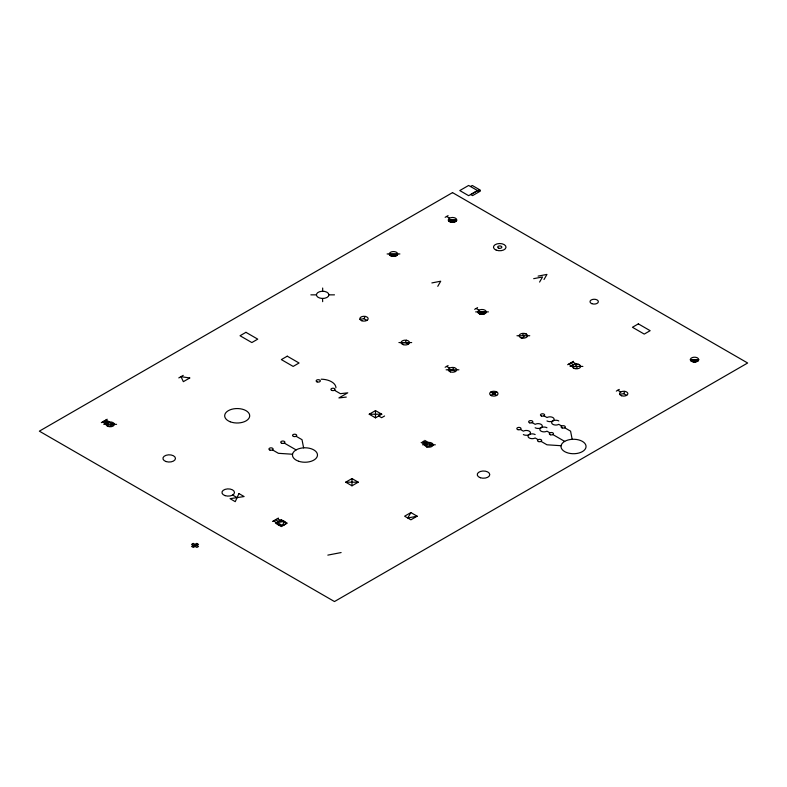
<?xml version="1.0" encoding="UTF-8"?>
<svg xmlns="http://www.w3.org/2000/svg" width="787" height="787" viewBox="0 0 787 787"><rect width="100%" height="100%" fill="white"/><g stroke="black" fill="none" stroke-linecap="round" stroke-linejoin="round"><path stroke-width="1.18" d="M375.488 417.838L375.488 410.598L381.764 414.218L375.488 417.838L369.221 414.218L375.488 410.598M359.964 319.335L363.988 318.705L365.089 316.384M401.281 343.191L405.305 342.561L406.407 340.23M448.501 370.451L452.525 369.821L453.627 367.499M619.674 394.307L623.697 393.677L624.799 391.346M437.769 286.33L440.72 281.215L431.866 282.927M539.587 282.071L542.538 276.955L533.684 278.667M544.014 279.513L546.965 274.407L538.111 276.109M410.883 512.573L407.755 518.003L417.159 516.193L410.883 512.573L404.616 516.193L410.883 519.813L417.159 516.193M470.508 186.509L472.279 185.486L480.306 190.12L478.535 191.143L468.639 185.447L459.785 190.562L468.639 195.678L477.493 190.562M445.147 217.32L448.098 215.618M101.326 422.639L107.229 419.235M178.797 377.917L183.223 375.36M474.659 309.33L477.611 307.628M445.147 367.263L448.098 365.562M384.587 415.989L381.636 417.69L378.685 415.989M272.499 521.466L278.401 518.062M490.891 395.379L496.794 391.975M345.709 482.185L351.976 478.565L358.252 482.185L351.976 485.805L345.709 482.185L358.252 482.185M567.624 364.706L573.526 361.302M616.319 391.119L619.271 389.417M327.835 555.12L341.115 552.563M346.28 397.081L338.902 397.937L347.756 392.821L340.377 393.677L334.475 390.263M449.692 221.649L455.476 221.58M448.915 221.088L456.214 221.019M448.354 220.016L456.696 220.016A4.171 2.41 0 0 0 450.705 217.714A4.171 2.41 0 0 0 450.184 221.875L454.699 221.934M448.501 220.517L456.549 220.517M448.669 220.803L456.381 220.803M449.249 221.373L455.801 221.373M451.138 222.15L453.912 222.15M387.106 253.955L399.894 253.955M389.378 254.339L397.622 254.339M389.545 254.722L397.455 254.722M389.84 255.116L397.16 255.116M390.293 255.5L396.707 255.5M390.991 255.883L396.009 255.883M392.329 256.267L394.671 256.267M310.865 294.85L316.413 294.85M328.927 294.85A6.257 3.61 0 0 0 319.542 291.721A6.257 3.61 0 0 0 319.542 297.978A6.257 3.61 0 0 0 328.927 294.85L334.475 294.85M475.643 311.888L488.432 311.888M477.916 312.272L486.159 312.272M478.083 312.655L485.992 312.655M478.378 313.049L485.697 313.049M478.83 313.433L485.245 313.433M479.529 313.816L484.546 313.816M480.867 314.2L483.208 314.2M516.961 335.744L529.749 335.744M398.911 342.561L411.699 342.561M690.356 359.6L698.699 359.6A4.171 2.41 0 0 1 692.442 361.686A4.171 2.41 0 0 1 692.442 357.514A4.171 2.41 0 0 1 698.699 359.6M690.406 359.984L698.649 359.984M690.573 360.367L698.482 360.367M690.868 360.751L698.187 360.751M691.32 361.135L697.735 361.135M692.019 361.528L697.036 361.528M693.357 361.912L695.698 361.912M570.083 366.417L582.872 366.417M446.131 369.821L458.919 369.821M369.221 414.218L381.764 414.218M103.786 424.341L116.574 424.341M422.521 444.793L435.309 444.793M448.393 220.232L456.637 220.301M561.101 445.717L546.965 444.793L541.062 441.379M292.548 454.237L278.401 453.312L272.499 449.898M446.623 216.474L449.574 218.176M572.543 361.872L576.241 364.007M476.135 308.484L479.086 310.186M570.575 363.004L573.526 364.706M617.795 390.263L620.746 391.975M623.697 393.677L626.649 395.379M568.607 364.145L572.297 366.27M544.014 415.821L546.965 417.533A4.171 2.41 0 0 1 552.868 417.533A4.171 2.41 0 0 1 552.868 420.937A4.171 2.41 0 0 0 552.868 424.341A4.171 2.41 0 0 0 558.77 424.341L561.721 426.052M564.673 427.754L570.575 431.158L572.169 439.323M363.988 318.705L366.939 320.407M405.305 342.561L408.256 344.263M446.623 366.417L449.574 368.119M452.525 369.821L455.476 371.523M492.859 393.107L494.826 394.248M490.773 392.044L496.676 395.448M532.209 422.639L535.16 424.341A4.171 2.41 0 0 1 541.062 424.341A4.171 2.41 0 0 1 541.062 427.754A4.171 2.41 0 0 0 541.062 431.158A4.171 2.41 0 0 0 546.965 431.158L549.916 432.86M552.868 434.572L564.673 441.379M520.404 429.456L523.355 431.158A4.171 2.41 0 0 1 529.258 431.158A4.171 2.41 0 0 1 529.258 434.572A4.171 2.41 0 0 0 529.258 437.975A4.171 2.41 0 0 0 535.16 437.975L538.111 439.677M424.734 440.386L428.236 442.412M423.504 441.104L426.495 442.825M422.403 441.743L425.413 443.484M421.173 442.451L424.764 444.527M296.109 436.273L302.011 439.677L303.615 447.842M284.304 443.091L296.109 449.898M277.418 518.623L280.369 520.335M105.999 419.943L109.501 421.97M104.769 420.652L107.76 422.383M232.657 495.053L237.084 497.61M275.45 519.764L278.401 521.466M103.668 421.291L106.678 423.032M102.438 421.999L106.029 424.075M273.483 520.896L276.434 522.607M195.117 544.388L196.858 545.391M193.238 545.47L194.979 546.473M322.542 298.46L322.67 301.667M351.976 478.565L351.976 485.805M322.67 288.032L322.67 291.239M321.194 379.196A15.13 8.736 0 0 1 335.951 387.716M535.16 434.572A4.171 2.41 0 0 0 529.258 434.572A4.171 2.41 0 0 1 523.355 434.572M546.965 427.754A4.171 2.41 0 0 0 541.062 427.754A4.171 2.41 0 0 1 535.16 427.754M558.77 420.937A4.171 2.41 0 0 0 552.868 420.937A4.171 2.41 0 0 1 546.965 420.937M573.526 368.119A2.086 1.2 0 0 0 576.477 368.119A2.086 1.2 0 0 0 576.477 366.417A2.086 1.2 0 0 1 576.477 364.706A2.086 1.2 0 0 1 579.429 364.706M526.306 334.042A2.086 1.2 0 0 0 523.355 334.042A2.086 1.2 0 0 0 523.355 335.744A2.086 1.2 0 0 1 523.355 337.446A2.086 1.2 0 0 1 520.404 337.446M456.686 220.055A4.171 2.41 0 0 1 450.184 221.875M238.933 493.567L235.244 501.663L230.079 498.673L244.098 496.548L238.933 493.567M284.304 521.466L282.435 525.5L277.319 522.548L284.304 521.466M452.525 192.618L39.35 431.158L334.475 601.553L747.65 363.004L452.525 192.618M478.535 190.12L470.783 194.596L472.554 195.619L480.306 191.143L478.535 190.12M245.938 332.33L240.035 335.744L251.84 342.561L257.743 339.148L245.938 332.33M189.746 377.986L183.341 381.675L181.01 376.639L189.746 377.986M287.255 356.186L281.353 359.6L293.158 366.417L299.06 363.004L287.255 356.186M193.238 543.423L191.575 544.388L196.858 547.437L198.521 546.473L193.238 543.423M196.78 543.423L191.575 546.434L193.317 547.437L198.521 544.427L196.78 543.423M281.353 519.764L275.45 523.168L281.353 526.582L287.255 523.168L281.353 519.764M638.346 323.87L632.443 327.274L644.248 334.091L650.151 330.688L638.346 323.87M433.086 444.783L426.849 446.888L426.81 442.707L433.086 444.783M114.351 424.341L108.094 426.436L108.094 422.255L114.351 424.341A4.171 2.41 0 0 1 108.094 426.436A4.171 2.41 0 0 1 108.094 422.255A4.171 2.41 0 0 1 114.351 424.341M279.267 525.254A4.171 2.41 0 0 0 285.524 523.168A4.171 2.41 0 0 0 279.267 521.083A4.171 2.41 0 0 0 279.267 525.254M225.102 495.633A6.257 3.61 0 0 0 234.487 492.505A6.257 3.61 0 0 0 225.102 489.366A6.257 3.61 0 0 0 225.102 495.633M166.077 461.556A6.257 3.61 0 0 0 175.462 458.428A6.257 3.61 0 0 0 166.077 455.289A6.257 3.61 0 0 0 166.077 461.556M281.785 443.278A2.086 1.2 0 0 0 284.914 442.235A2.086 1.2 0 0 0 281.785 441.192A2.086 1.2 0 0 0 281.785 443.278M293.59 436.46A2.086 1.2 0 0 0 296.719 435.418A2.086 1.2 0 0 0 293.59 434.375A2.086 1.2 0 0 0 293.59 436.46M269.98 450.095A2.086 1.2 0 0 0 273.109 449.052A2.086 1.2 0 0 0 269.98 448.01A2.086 1.2 0 0 0 269.98 450.095M298.706 461.271A12.523 7.231 0 0 0 317.486 455.014A12.523 7.231 0 0 0 298.706 448.757A12.523 7.231 0 0 0 298.706 461.271M230.168 421.763A12.523 7.231 0 0 0 249.676 416.293A12.523 7.231 0 0 0 231.712 409.279A12.523 7.231 0 0 0 230.168 421.763M480.385 477.739A6.257 3.61 0 0 0 489.77 474.61A6.257 3.61 0 0 0 480.385 471.482A6.257 3.61 0 0 0 480.385 477.739M426.574 446.79A4.171 2.41 0 0 0 433.076 444.96A4.171 2.41 0 0 0 427.095 442.628A4.171 2.41 0 0 0 426.574 446.79M331.957 390.46A2.086 1.2 0 0 0 335.085 389.417A2.086 1.2 0 0 0 331.957 388.375A2.086 1.2 0 0 0 331.957 390.46M317.072 381.892A2.086 1.2 0 0 0 320.329 380.977A2.086 1.2 0 0 0 317.328 379.816A2.086 1.2 0 0 0 317.072 381.892M562.154 427.941A2.086 1.2 0 0 0 565.282 426.898A2.086 1.2 0 0 0 562.154 425.856A2.086 1.2 0 0 0 562.154 427.941M538.544 441.576A2.086 1.2 0 0 0 541.672 440.533A2.086 1.2 0 0 0 538.544 439.49A2.086 1.2 0 0 0 538.544 441.576M566.512 452.486A12.523 7.231 0 0 0 586.02 447.016A12.523 7.231 0 0 0 568.057 439.992A12.523 7.231 0 0 0 566.512 452.486M550.349 434.758A2.086 1.2 0 0 0 553.477 433.716A2.086 1.2 0 0 0 550.349 432.673A2.086 1.2 0 0 0 550.349 434.758M517.885 429.653A2.086 1.2 0 0 0 521.014 428.6A2.086 1.2 0 0 0 517.885 427.557A2.086 1.2 0 0 0 517.885 429.653M529.69 422.835A2.086 1.2 0 0 0 532.819 421.793A2.086 1.2 0 0 0 529.69 420.75A2.086 1.2 0 0 0 529.69 422.835M541.495 416.018A2.086 1.2 0 0 0 544.624 414.975A2.086 1.2 0 0 0 541.495 413.932A2.086 1.2 0 0 0 541.495 416.018M493.085 394.346A1.387 0.807 0 0 0 495.23 393.716A1.387 0.807 0 0 0 493.213 392.959A1.387 0.807 0 0 0 493.085 394.346M491.501 395.674A4.171 2.41 0 0 0 498.004 393.844A4.171 2.41 0 0 0 492.023 391.503A4.171 2.41 0 0 0 491.501 395.674M450.439 371.907A4.171 2.41 0 0 0 456.696 369.821A4.171 2.41 0 0 0 450.439 367.736A4.171 2.41 0 0 0 450.439 371.907M403.219 344.647A4.171 2.41 0 0 0 409.476 342.561A4.171 2.41 0 0 0 403.219 340.476A4.171 2.41 0 0 0 403.219 344.647M361.902 320.791A4.171 2.41 0 0 0 368.159 318.705A4.171 2.41 0 0 0 361.902 316.62A4.171 2.41 0 0 0 361.902 320.791M621.612 395.763A4.171 2.41 0 0 0 627.869 393.677A4.171 2.41 0 0 0 621.612 391.592A4.171 2.41 0 0 0 621.612 395.763M574.136 368.405A4.171 2.41 0 0 0 580.639 366.585A4.171 2.41 0 0 0 574.658 364.243A4.171 2.41 0 0 0 574.136 368.405M521.269 337.83A4.171 2.41 0 0 0 527.526 335.744A4.171 2.41 0 0 0 521.269 333.658A4.171 2.41 0 0 0 521.269 337.83M479.696 313.885A4.171 2.41 0 0 0 486.199 312.055A4.171 2.41 0 0 0 480.218 309.724A4.171 2.41 0 0 0 479.696 313.885M391.414 256.041A4.171 2.41 0 0 0 397.671 253.955A4.171 2.41 0 0 0 391.414 251.87A4.171 2.41 0 0 0 391.414 256.041M591.844 303.664A4.171 2.41 0 0 0 598.346 301.834A4.171 2.41 0 0 0 592.365 299.493A4.171 2.41 0 0 0 591.844 303.664M498.702 248.18A2.086 1.2 0 0 0 501.831 247.138A2.086 1.2 0 0 0 498.702 246.095A2.086 1.2 0 0 0 498.702 248.18M496.233 250.138A6.257 3.61 0 0 0 505.992 247.393A6.257 3.61 0 0 0 497.01 243.891A6.257 3.61 0 0 0 496.233 250.138"/></g></svg>
